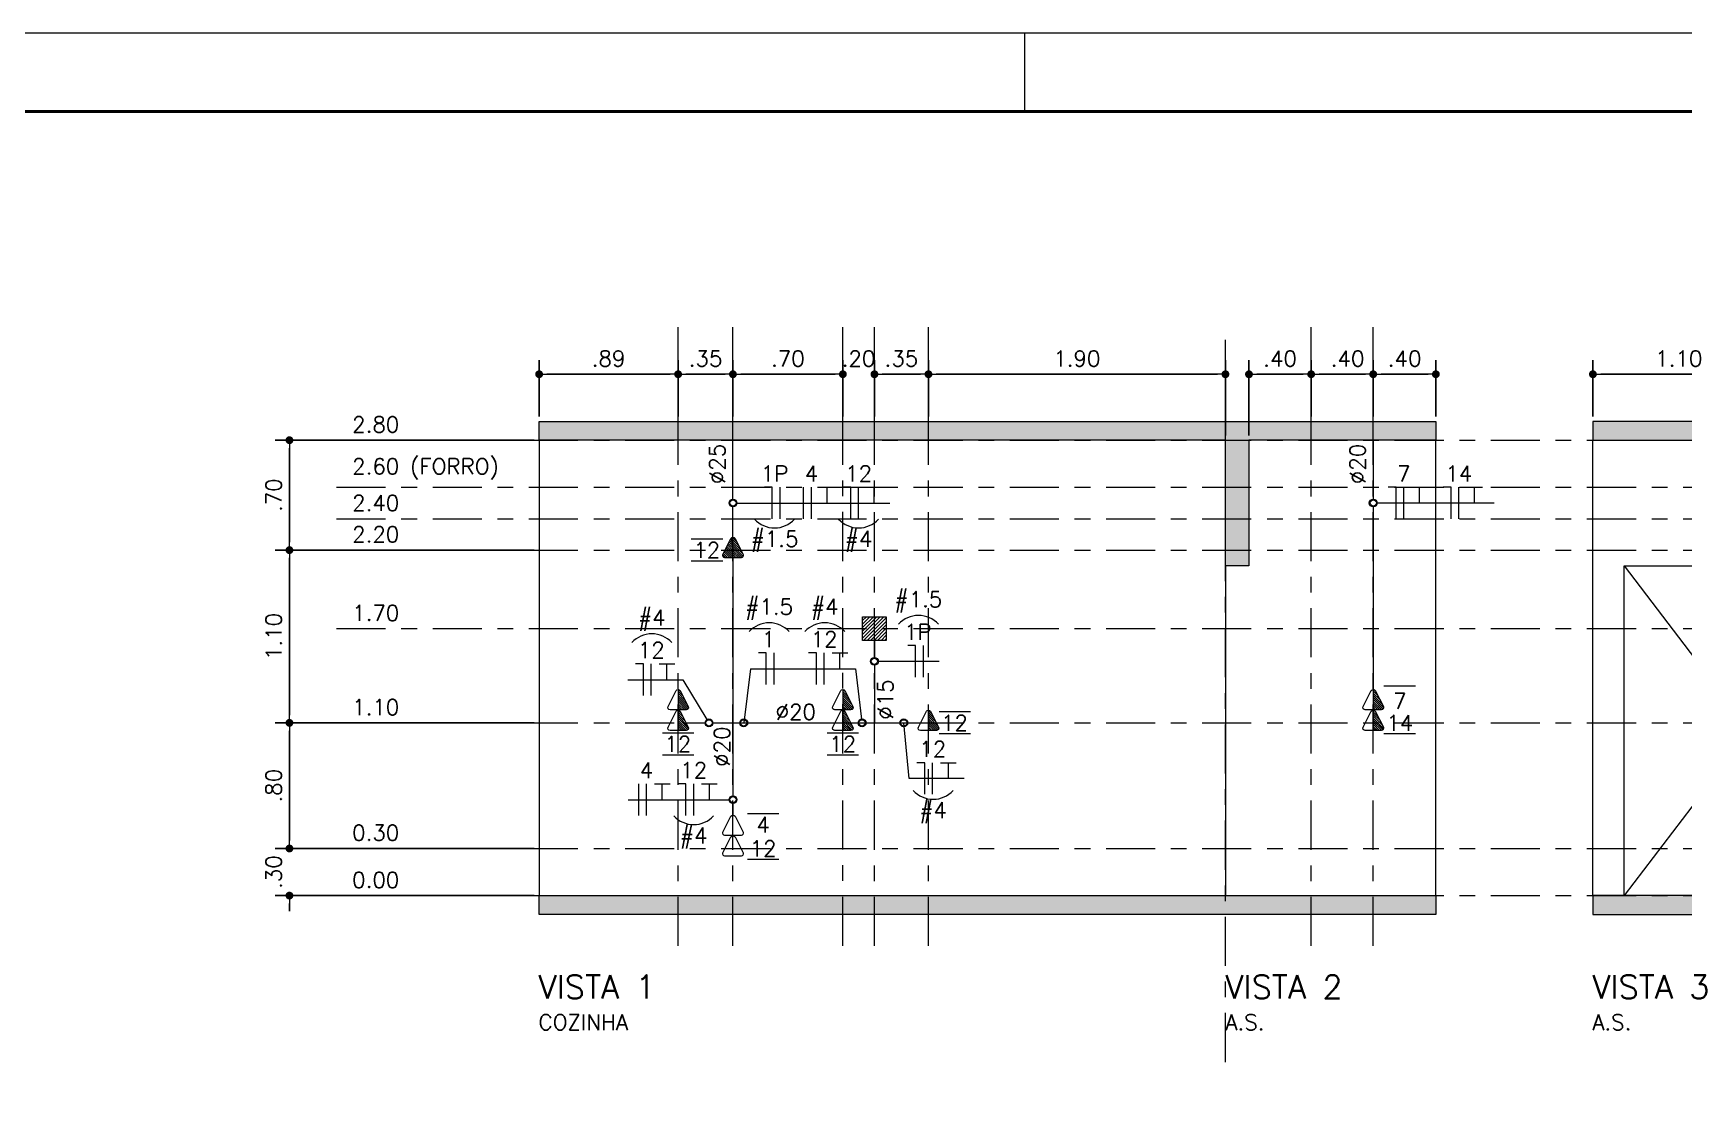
# Model space of a CAD drawing. Extents: x 0 to 175, y -16 to 63.
# Drawn here: x 60.71 to 71.22, y 22.98 to 29.7 of the extents above; entities that cross this region are included whole.
import ezdxf

# ---------------------------------------------------------------- set-up
doc = ezdxf.new("R2010")
doc.units = 0
doc.header["$LTSCALE"] = 0.5
doc.header["$MEASUREMENT"] = 0
doc.header["$PDMODE"] = 34
doc.header["$PDSIZE"] = 0.1
doc.linetypes.add('CENTER', pattern=[2, 1.25, -0.25, 0.25, -0.25])
doc.layers.get('0').update_dxf_attribs({"linetype": 'CONTINUOUS'})
doc.layers.get('DEFPOINTS').update_dxf_attribs({"linetype": 'CONTINUOUS'})
for name, color, linetype, lineweight in [('03', 3, 'CONTINUOUS', 20), ('COT01', 1, 'CONTINUOUS', 9), ('ELE01 - ELETROD', 40, 'CONTINUOUS', 20), ('ELE01 - LAMP', 50, 'CONTINUOUS', 20), ('ELE01 - TOM 127V', 130, 'CONTINUOUS', 15), ('ELE01 - TOM 127V TXT', 130, 'CONTINUOUS', 15), ('ELE01 - TOM 220V', 242, 'CONTINUOUS', 15), ('ELE01 - TOM 220V TXT', 242, 'CONTINUOUS', 15), ('ELE03 - CIRCUITOS', 2, 'CONTINUOUS', 5), ('ELE03 - FASE', 242, 'CONTINUOUS', 20), ('ELE03 - NEUTRO', 141, 'CONTINUOUS', 20), ('ELE03 - TERRA', 112, 'CONTINUOUS', 20), ('ELV01 - LAMP HATCH', 50, 'CONTINUOUS', 9), ('ELV01 - POR01', 20, 'CONTINUOUS', 9), ('ELV01 - TXT02', 2, 'CONTINUOUS', 20), ('ELV02 - PAR01', 170, 'CONTINUOUS', 20), ('Simbologia', 122, 'CONTINUOUS', 20), ('TXT02', 2, 'CONTINUOUS', 20), ('TXT05', 4, 'CONTINUOUS', 30)]:
    doc.layers.add(name, color=color, linetype=linetype, lineweight=lineweight)
doc.layers.add('ARQ - HATCH 01', color=172, linetype='CONTINUOUS', transparency=0.6)
doc.layers.add('ARQ - POR01 TRANSPARENTE', color=20, linetype='CONTINUOUS', lineweight=9, transparency=0.45)
doc.layers.add('EIXO REGUA 1', color=250, linetype='CENTER', lineweight=5, transparency=0.1)
doc.layers.add('MARGEM', color=1, linetype='CONTINUOUS')
doc.layers.add('TXV03', color=2, linetype='CONTINUOUS')
doc.styles.add('ROMANS', font='romans.shx')
doc.styles.get("Standard").update_dxf_attribs({"font": 'romans.shx'})
doc.dimstyles.new('STANDARD 50', dxfattribs={"dimscale": 0.5, "dimtxt": 0.2, "dimasz": 0.1, "dimexe": 0.18, "dimexo": 0.0625, "dimgap": 0.1, "dimtad": 1, "dimrnd": 0.005, "dimzin": 4, "dimdsep": 46, "dimtxsty": 'ROMANS', "dimblk": 'DOT', "dimcen": 0.1, "dimclrt": 3, "dimadec": 0, "dimazin": 0, "dimtfac": 1, "dimtix": 1, "dimtofl": 0, "dimtmove": 0, "dimatfit": 3, "dimldrblk": 'DOT', "dimfxl": 0, "dimtolj": 1, "dimtzin": 13, "dimarcsym": 0})

# ---------------------------------------------------------------- blocks, each defined once
blk = doc.blocks.new('_DOT')
at = {"color": 0, "linetype": 'ByBlock'}
blk.add_line((-0.5, 0), (-1, 0), dxfattribs=at)
at = {"color": 0, "linetype": 'ByBlock', "const_width": 0.5}
blk.add_lwpolyline([(-0.25, 0, 1), (0.25, 0, 1)], format="xyb", close=True, dxfattribs=at)
blk = doc.blocks.new('*D37')
at = {"layer": 'COT01', "color": 0, "lineweight": -2}
for p, q in [((63.904, 25.307), (62.255, 25.307)), ((62.345, 24.557), (62.345, 25.257)), ((63.904, 24.507), (62.255, 24.507))]:
    blk.add_line(p, q, dxfattribs=at)
at = {"layer": 'DEFPOINTS', "color": 0}
for p in [(62.345, 25.307), (63.935, 25.307), (63.935, 24.507)]:
    blk.add_point(p, dxfattribs=at)
at = {"layer": 'COT01', "color": 0, "lineweight": -2, "xscale": 0.05, "yscale": 0.05, "zscale": 0.05}
for p, rotation in [((62.345, 25.307), 90), ((62.345, 24.507), 270)]:
    blk.add_blockref('_DOT', p, dxfattribs=dict(at, rotation=rotation))
at = {"layer": 'COT01', "color": 3, "insert": (62.245, 24.907), "char_height": 0.1, "attachment_point": 5, "rotation": 90, "style": 'ROMANS'}
blk.add_mtext('\\A1;.80', dxfattribs=at)
blk = doc.blocks.new('*D38')
at = {"layer": 'COT01', "color": 0, "lineweight": -2}
for p, q in [((63.904, 26.407), (62.255, 26.407)), ((62.345, 25.357), (62.345, 26.357)), ((63.904, 25.307), (62.255, 25.307))]:
    blk.add_line(p, q, dxfattribs=at)
at = {"layer": 'DEFPOINTS', "color": 0}
for p in [(62.345, 26.407), (63.935, 26.407), (63.935, 25.307)]:
    blk.add_point(p, dxfattribs=at)
at = {"layer": 'COT01', "color": 0, "lineweight": -2, "xscale": 0.05, "yscale": 0.05, "zscale": 0.05}
for p, rotation in [((62.345, 26.407), 90), ((62.345, 25.307), 270)]:
    blk.add_blockref('_DOT', p, dxfattribs=dict(at, rotation=rotation))
at = {"layer": 'COT01', "color": 3, "insert": (62.245, 25.857), "char_height": 0.1, "attachment_point": 5, "rotation": 90, "style": 'ROMANS'}
blk.add_mtext('\\A1;1.10', dxfattribs=at)
blk = doc.blocks.new('*D39')
at = {"layer": 'COT01', "color": 0, "lineweight": -2}
for p, q in [((63.904, 27.107), (62.255, 27.107)), ((62.345, 26.457), (62.345, 27.057)), ((63.904, 26.407), (62.255, 26.407))]:
    blk.add_line(p, q, dxfattribs=at)
at = {"layer": 'DEFPOINTS', "color": 0}
for p in [(62.345, 27.107), (63.935, 27.107), (63.935, 26.407)]:
    blk.add_point(p, dxfattribs=at)
at = {"layer": 'COT01', "color": 0, "lineweight": -2, "xscale": 0.05, "yscale": 0.05, "zscale": 0.05}
for p, rotation in [((62.345, 27.107), 90), ((62.345, 26.407), 270)]:
    blk.add_blockref('_DOT', p, dxfattribs=dict(at, rotation=rotation))
at = {"layer": 'COT01', "color": 3, "insert": (62.245, 26.757), "char_height": 0.1, "attachment_point": 5, "rotation": 90, "style": 'ROMANS'}
blk.add_mtext('\\A1;.70', dxfattribs=at)
blk = doc.blocks.new('*D40')
at = {"layer": 'COT01', "color": 0, "lineweight": -2}
for p, q in [((62.345, 24.557), (62.345, 24.607)), ((63.904, 24.507), (62.255, 24.507)), ((63.904, 24.207), (62.255, 24.207)), ((62.345, 24.157), (62.345, 24.107))]:
    blk.add_line(p, q, dxfattribs=at)
at = {"layer": 'DEFPOINTS', "color": 0}
for p in [(63.935, 24.507), (62.345, 24.207), (63.935, 24.207)]:
    blk.add_point(p, dxfattribs=at)
at = {"layer": 'COT01', "color": 0, "lineweight": -2, "xscale": 0.05, "yscale": 0.05, "zscale": 0.05}
for p, rotation in [((62.345, 24.507), 270), ((62.345, 24.207), 90)]:
    blk.add_blockref('_DOT', p, dxfattribs=dict(at, rotation=rotation))
at = {"layer": 'COT01', "color": 3, "insert": (62.245, 24.357), "char_height": 0.1, "attachment_point": 5, "rotation": 90, "style": 'ROMANS'}
blk.add_mtext('\\A1;.30', dxfattribs=at)
blk = doc.blocks.new('*D41')
at = {"layer": 'COT01', "color": 0, "lineweight": -2}
for p, q in [((63.935, 27.258), (63.935, 27.617)), ((64.82, 27.258), (64.82, 27.617)), ((63.985, 27.527), (64.77, 27.527))]:
    blk.add_line(p, q, dxfattribs=at)
at = {"layer": 'DEFPOINTS', "color": 0}
for p in [(64.82, 27.527), (63.935, 27.227), (64.82, 27.227)]:
    blk.add_point(p, dxfattribs=at)
at = {"layer": 'COT01', "color": 0, "lineweight": -2, "xscale": 0.05, "yscale": 0.05, "zscale": 0.05, "rotation": 180}
blk.add_blockref('_DOT', (63.935, 27.527), dxfattribs=at)
at = {"layer": 'COT01', "color": 0, "lineweight": -2, "xscale": 0.05, "yscale": 0.05, "zscale": 0.05}
blk.add_blockref('_DOT', (64.82, 27.527), dxfattribs=at)
at = {"layer": 'COT01', "color": 3, "insert": (64.377, 27.627), "char_height": 0.1, "attachment_point": 5, "style": 'ROMANS'}
blk.add_mtext('\\A1;.89', dxfattribs=at)
blk = doc.blocks.new('*D42')
at = {"layer": 'COT01', "color": 0, "lineweight": -2}
for p, q in [((64.82, 27.258), (64.82, 27.617)), ((65.169, 27.258), (65.169, 27.617)), ((64.87, 27.527), (65.119, 27.527))]:
    blk.add_line(p, q, dxfattribs=at)
at = {"layer": 'DEFPOINTS', "color": 0}
for p in [(65.169, 27.527), (64.82, 27.227), (65.169, 27.227)]:
    blk.add_point(p, dxfattribs=at)
at = {"layer": 'COT01', "color": 0, "lineweight": -2, "xscale": 0.05, "yscale": 0.05, "zscale": 0.05, "rotation": 180}
blk.add_blockref('_DOT', (64.82, 27.527), dxfattribs=at)
at = {"layer": 'COT01', "color": 0, "lineweight": -2, "xscale": 0.05, "yscale": 0.05, "zscale": 0.05}
blk.add_blockref('_DOT', (65.169, 27.527), dxfattribs=at)
at = {"layer": 'COT01', "color": 3, "insert": (64.995, 27.627), "char_height": 0.1, "attachment_point": 5, "style": 'ROMANS'}
blk.add_mtext('\\A1;.35', dxfattribs=at)
blk = doc.blocks.new('*D43')
at = {"layer": 'COT01', "color": 0, "lineweight": -2}
for p, q in [((65.169, 27.258), (65.169, 27.617)), ((65.869, 27.258), (65.869, 27.617)), ((65.219, 27.527), (65.819, 27.527))]:
    blk.add_line(p, q, dxfattribs=at)
at = {"layer": 'DEFPOINTS', "color": 0}
for p in [(65.869, 27.527), (65.169, 27.227), (65.869, 27.227)]:
    blk.add_point(p, dxfattribs=at)
at = {"layer": 'COT01', "color": 0, "lineweight": -2, "xscale": 0.05, "yscale": 0.05, "zscale": 0.05, "rotation": 180}
blk.add_blockref('_DOT', (65.169, 27.527), dxfattribs=at)
at = {"layer": 'COT01', "color": 0, "lineweight": -2, "xscale": 0.05, "yscale": 0.05, "zscale": 0.05}
blk.add_blockref('_DOT', (65.869, 27.527), dxfattribs=at)
at = {"layer": 'COT01', "color": 3, "insert": (65.519, 27.627), "char_height": 0.1, "attachment_point": 5, "style": 'ROMANS'}
blk.add_mtext('\\A1;.70', dxfattribs=at)
blk = doc.blocks.new('*D44')
at = {"layer": 'COT01', "color": 0, "lineweight": -2}
for p, q in [((65.869, 27.258), (65.869, 27.617)), ((66.07, 27.258), (66.07, 27.617)), ((65.819, 27.527), (65.769, 27.527)), ((66.12, 27.527), (66.17, 27.527))]:
    blk.add_line(p, q, dxfattribs=at)
at = {"layer": 'DEFPOINTS', "color": 0}
for p in [(66.07, 27.527), (65.869, 27.227), (66.07, 27.227)]:
    blk.add_point(p, dxfattribs=at)
at = {"layer": 'COT01', "color": 0, "lineweight": -2, "xscale": 0.05, "yscale": 0.05, "zscale": 0.05}
blk.add_blockref('_DOT', (65.869, 27.527), dxfattribs=at)
at = {"layer": 'COT01', "color": 0, "lineweight": -2, "xscale": 0.05, "yscale": 0.05, "zscale": 0.05, "rotation": 180}
blk.add_blockref('_DOT', (66.07, 27.527), dxfattribs=at)
at = {"layer": 'COT01', "color": 3, "insert": (65.969, 27.627), "char_height": 0.1, "attachment_point": 5, "style": 'ROMANS'}
blk.add_mtext('\\A1;.20', dxfattribs=at)
blk = doc.blocks.new('*D45')
at = {"layer": 'COT01', "color": 0, "lineweight": -2}
for p, q in [((66.07, 27.258), (66.07, 27.617)), ((66.414, 27.258), (66.414, 27.617)), ((66.12, 27.527), (66.364, 27.527))]:
    blk.add_line(p, q, dxfattribs=at)
at = {"layer": 'DEFPOINTS', "color": 0}
for p in [(66.414, 27.527), (66.07, 27.227), (66.414, 27.227)]:
    blk.add_point(p, dxfattribs=at)
at = {"layer": 'COT01', "color": 0, "lineweight": -2, "xscale": 0.05, "yscale": 0.05, "zscale": 0.05, "rotation": 180}
blk.add_blockref('_DOT', (66.07, 27.527), dxfattribs=at)
at = {"layer": 'COT01', "color": 0, "lineweight": -2, "xscale": 0.05, "yscale": 0.05, "zscale": 0.05}
blk.add_blockref('_DOT', (66.414, 27.527), dxfattribs=at)
at = {"layer": 'COT01', "color": 3, "insert": (66.242, 27.627), "char_height": 0.1, "attachment_point": 5, "style": 'ROMANS'}
blk.add_mtext('\\A1;.35', dxfattribs=at)
blk = doc.blocks.new('*D46')
at = {"layer": 'COT01', "color": 0, "lineweight": -2}
for p, q in [((66.414, 27.258), (66.414, 27.617)), ((68.305, 27.138), (68.305, 27.617)), ((66.464, 27.527), (68.255, 27.527))]:
    blk.add_line(p, q, dxfattribs=at)
at = {"layer": 'DEFPOINTS', "color": 0}
for p in [(68.305, 27.527), (66.414, 27.227), (68.305, 27.107)]:
    blk.add_point(p, dxfattribs=at)
at = {"layer": 'COT01', "color": 0, "lineweight": -2, "xscale": 0.05, "yscale": 0.05, "zscale": 0.05, "rotation": 180}
blk.add_blockref('_DOT', (66.414, 27.527), dxfattribs=at)
at = {"layer": 'COT01', "color": 0, "lineweight": -2, "xscale": 0.05, "yscale": 0.05, "zscale": 0.05}
blk.add_blockref('_DOT', (68.305, 27.527), dxfattribs=at)
at = {"layer": 'COT01', "color": 3, "insert": (67.359, 27.627), "char_height": 0.1, "attachment_point": 5, "style": 'ROMANS'}
blk.add_mtext('\\A1;1.90', dxfattribs=at)
blk = doc.blocks.new('*D47')
at = {"layer": 'COT01', "color": 0, "lineweight": -2}
for p, q in [((68.455, 27.138), (68.455, 27.617)), ((68.851, 27.258), (68.851, 27.617)), ((68.505, 27.527), (68.801, 27.527))]:
    blk.add_line(p, q, dxfattribs=at)
at = {"layer": 'DEFPOINTS', "color": 0}
for p in [(68.851, 27.527), (68.851, 27.227), (68.455, 27.107)]:
    blk.add_point(p, dxfattribs=at)
at = {"layer": 'COT01', "color": 0, "lineweight": -2, "xscale": 0.05, "yscale": 0.05, "zscale": 0.05, "rotation": 180}
blk.add_blockref('_DOT', (68.455, 27.527), dxfattribs=at)
at = {"layer": 'COT01', "color": 0, "lineweight": -2, "xscale": 0.05, "yscale": 0.05, "zscale": 0.05}
blk.add_blockref('_DOT', (68.851, 27.527), dxfattribs=at)
at = {"layer": 'COT01', "color": 3, "insert": (68.653, 27.627), "char_height": 0.1, "attachment_point": 5, "style": 'ROMANS'}
blk.add_mtext('\\A1;.40', dxfattribs=at)
blk = doc.blocks.new('*D48')
at = {"layer": 'COT01', "color": 0, "lineweight": -2}
for p, q in [((68.851, 27.258), (68.851, 27.617)), ((69.246, 27.258), (69.246, 27.617)), ((68.901, 27.527), (69.196, 27.527))]:
    blk.add_line(p, q, dxfattribs=at)
at = {"layer": 'DEFPOINTS', "color": 0}
for p in [(69.246, 27.527), (68.851, 27.227), (69.246, 27.227)]:
    blk.add_point(p, dxfattribs=at)
at = {"layer": 'COT01', "color": 0, "lineweight": -2, "xscale": 0.05, "yscale": 0.05, "zscale": 0.05, "rotation": 180}
blk.add_blockref('_DOT', (68.851, 27.527), dxfattribs=at)
at = {"layer": 'COT01', "color": 0, "lineweight": -2, "xscale": 0.05, "yscale": 0.05, "zscale": 0.05}
blk.add_blockref('_DOT', (69.246, 27.527), dxfattribs=at)
at = {"layer": 'COT01', "color": 3, "insert": (69.083, 27.627), "char_height": 0.1, "attachment_point": 5, "style": 'ROMANS'}
blk.add_mtext('\\A1;.40', dxfattribs=at)
blk = doc.blocks.new('*D49')
at = {"layer": 'COT01', "color": 0, "lineweight": -2}
for p, q in [((69.246, 27.258), (69.246, 27.617)), ((69.645, 27.258), (69.645, 27.617)), ((69.296, 27.527), (69.595, 27.527))]:
    blk.add_line(p, q, dxfattribs=at)
at = {"layer": 'DEFPOINTS', "color": 0}
for p in [(69.645, 27.527), (69.246, 27.227), (69.645, 27.227)]:
    blk.add_point(p, dxfattribs=at)
at = {"layer": 'COT01', "color": 0, "lineweight": -2, "xscale": 0.05, "yscale": 0.05, "zscale": 0.05, "rotation": 180}
blk.add_blockref('_DOT', (69.246, 27.527), dxfattribs=at)
at = {"layer": 'COT01', "color": 0, "lineweight": -2, "xscale": 0.05, "yscale": 0.05, "zscale": 0.05}
blk.add_blockref('_DOT', (69.645, 27.527), dxfattribs=at)
at = {"layer": 'COT01', "color": 3, "insert": (69.446, 27.627), "char_height": 0.1, "attachment_point": 5, "style": 'ROMANS'}
blk.add_mtext('\\A1;.40', dxfattribs=at)
blk = doc.blocks.new('*D51')
at = {"layer": 'COT01', "color": 0, "lineweight": -2}
for p, q in [((70.645, 27.258), (70.645, 27.617)), ((71.74, 27.258), (71.74, 27.617)), ((70.695, 27.527), (71.69, 27.527))]:
    blk.add_line(p, q, dxfattribs=at)
at = {"layer": 'DEFPOINTS', "color": 0}
for p in [(71.74, 27.527), (70.645, 27.227), (71.74, 27.227)]:
    blk.add_point(p, dxfattribs=at)
at = {"layer": 'COT01', "color": 0, "lineweight": -2, "xscale": 0.05, "yscale": 0.05, "zscale": 0.05, "rotation": 180}
blk.add_blockref('_DOT', (70.645, 27.527), dxfattribs=at)
at = {"layer": 'COT01', "color": 0, "lineweight": -2, "xscale": 0.05, "yscale": 0.05, "zscale": 0.05}
blk.add_blockref('_DOT', (71.74, 27.527), dxfattribs=at)
at = {"layer": 'COT01', "color": 3, "insert": (71.192, 27.627), "char_height": 0.1, "attachment_point": 5, "style": 'ROMANS'}
blk.add_mtext('\\A1;1.10', dxfattribs=at)
blk = doc.blocks.new('Fio-TERRA')
at = {"layer": 'ELE03 - TERRA'}
for p, q in [((-0.1, 0.2), (0.1, 0.2)), ((0, 0), (0, 0.2))]:
    blk.add_line(p, q, dxfattribs=at)
blk = doc.blocks.new('Fio-FASE')
at = {"layer": 'ELE03 - FASE'}
blk.add_line((0, -0.2), (0, 0.2), dxfattribs=at)
blk = doc.blocks.new('Fio-NEUTRO')
at = {"layer": 'ELE03 - NEUTRO'}
for p, q in [((0, 0.2), (0.1, 0.2)), ((0, -0.2), (0, 0.2))]:
    blk.add_line(p, q, dxfattribs=at)
blk = doc.blocks.new('*U182')
at = {"lineweight": 9}
h = blk.add_hatch(dxfattribs=at)
h.set_pattern_fill('ANSI31', color=256, scale=0.075, angle=-90)
h.paths.add_polyline_path([(0, -0.232, -0.284079), (-0.013, -0.224), (-0.064, -0.123, -0.557537), (-0.051, -0.101), (0, -0.101)])
h = blk.add_hatch(dxfattribs=at)
h.set_pattern_fill('ANSI31', color=256, scale=0.075, angle=-90)
h.paths.add_polyline_path([(0, -0.232, 0.284079), (0.013, -0.224), (0.064, -0.123, 0.557537), (0.051, -0.101), (0, -0.101)])
blk.add_lwpolyline([(0.064, -0.123), (0.013, -0.224, -0.618034), (-0.013, -0.224), (-0.064, -0.123, -0.557537), (-0.051, -0.101), (0.051, -0.101, -0.557537)], format="xyb", close=True)
blk = doc.blocks.new('*U183')
at = {"lineweight": 9}
h = blk.add_hatch(dxfattribs=at)
h.set_pattern_fill('ANSI31', color=256, scale=0.075, angle=-90)
h.paths.add_polyline_path([(0, -0.232, -0.284079), (-0.013, -0.224), (-0.064, -0.123, -0.557537), (-0.051, -0.101), (0, -0.101)])
blk.add_line((0, -0.232), (0, -0.101))
blk.add_lwpolyline([(0.064, -0.123), (0.013, -0.224, -0.618034), (-0.013, -0.224), (-0.064, -0.123, -0.557537), (-0.051, -0.101), (0.051, -0.101, -0.557537)], format="xyb", close=True)
blk = doc.blocks.new('*U184')
blk.add_lwpolyline([(0.064, -0.123), (0.013, -0.224, -0.618034), (-0.013, -0.224), (-0.064, -0.123, -0.557537), (-0.051, -0.101), (0.051, -0.101, -0.557537)], format="xyb", close=True)
blk = doc.blocks.new('MAR-A1')
at = {"layer": 'MARGEM', "color": 2, "lineweight": 20}
blk.add_line((-49.05, 58.4), (-49.05, 57.4), dxfattribs=at)
blk.add_lwpolyline([(-83.1, 58.4), (-83.1, -1), (1, -1), (1, 58.4)], close=True, dxfattribs=at)
at = {"layer": 'MARGEM', "color": 6, "lineweight": 50}
blk.add_lwpolyline([(-80.6, 0), (0, 0), (0, 57.4), (-80.6, 57.4)], close=True, dxfattribs=at)

msp = doc.modelspace()

# ---------------------------------------------------------------- hatches: boundary and pattern name
at = {"layer": 'ARQ - HATCH 01'}
h = msp.add_hatch(color=3, dxfattribs=at)
h.dxf.hatch_style = 1
h.paths.add_polyline_path([(68.3048, 27.107), (63.9348, 27.107), (63.9348, 27.227), (69.6448, 27.227), (69.6448, 27.107), (68.4548, 27.107), (68.4548, 26.307), (68.3048, 26.307)])
h = msp.add_hatch(color=3, dxfattribs=at)
h.dxf.hatch_style = 1
h.paths.add_polyline_path([(71.9848, 27.107), (76.3548, 27.107), (76.3548, 27.227), (70.6448, 27.227), (70.6448, 27.107), (71.8348, 27.107), (71.8348, 26.307), (71.9848, 26.307)])
h = msp.add_hatch(color=3, dxfattribs=at)
h.dxf.hatch_style = 1
h.paths.add_polyline_path([(63.9348, 24.207), (69.6448, 24.207), (69.6448, 24.087), (63.9348, 24.087)])
h = msp.add_hatch(color=3, dxfattribs=at)
h.dxf.hatch_style = 1
h.paths.add_polyline_path([(76.3548, 24.207), (70.6448, 24.207), (70.6448, 24.087), (76.3548, 24.087)])
at = {"layer": 'ELV01 - LAMP HATCH'}
h = msp.add_hatch(dxfattribs=at)
h.set_pattern_fill('ANSI31', color=256, scale=0.125)
h.set_pattern_definition([(45, (7.424755, -19.530641), (-0.0110485435, 0.0110485435), [])])
h.paths.add_polyline_path([(66.1448, 25.832), (65.9948, 25.832), (65.9948, 25.982), (66.1448, 25.982)])

# ---------------------------------------------------------------- linework, layer by layer
at = {"layer": '03'}
for points in [[(68.3048, 27.107), (63.9348, 27.107), (63.9348, 27.227), (69.6448, 27.227), (69.6448, 27.107), (68.4548, 27.107), (68.4548, 26.307), (68.3048, 26.307)], [(71.9848, 27.107), (76.3548, 27.107), (76.3548, 27.227), (70.6448, 27.227), (70.6448, 27.107), (71.8348, 27.107), (71.8348, 26.307), (71.9848, 26.307)], [(63.9348, 24.207), (69.6448, 24.207), (69.6448, 24.087), (63.9348, 24.087)], [(76.3548, 24.207), (70.6448, 24.207), (70.6448, 24.087), (76.3548, 24.087)]]:
    msp.add_lwpolyline(points, close=True, dxfattribs=at)
at = {"layer": 'ARQ - POR01 TRANSPARENTE'}
msp.add_lwpolyline([(70.8448, 26.307), (71.6448, 25.257), (70.8448, 24.207)], dxfattribs=at)
at = {"layer": 'EIXO REGUA 1', "ltscale": 0.5}
for p, q in [((64.8198, 23.887), (64.8198, 27.827)), ((65.1692, 23.887), (65.1692, 27.827)), ((65.8689, 23.8876), (65.8689, 27.8276)), ((66.0698, 23.887), (66.0698, 27.827)), ((66.4136, 23.887), (66.4136, 27.827)), ((68.3048, 23.147), (68.3048, 27.817)), ((68.8507, 23.8869), (68.8507, 27.8269)), ((69.2463, 23.8869), (69.2463, 27.8269)), ((62.6448, 26.807), (89.8348, 26.807)), ((62.6448, 26.607), (82.7627, 26.607)), ((62.6448, 25.907), (89.8348, 25.907)), ((62.6448, 24.207), (89.8348, 24.207))]:
    msp.add_line(p, q, dxfattribs=at)
at = {"layer": 'EIXO REGUA 1', "color": 1, "ltscale": 0.5}
for p, q in [((62.6448, 27.107), (89.8348, 27.107)), ((62.6448, 26.407), (89.8348, 26.407)), ((62.6448, 25.307), (89.8348, 25.307)), ((62.6448, 24.507), (89.8348, 24.507))]:
    msp.add_line(p, q, dxfattribs=at)
at = {"layer": 'ELE01 - ELETROD'}
for points in [[(65.1692, 26.732), (65.1692, 27.107)], [(69.2463, 27.107), (69.2463, 26.732)], [(65.1692, 26.489), (65.1692, 26.682)], [(69.2463, 26.682), (69.2463, 25.5204)], [(65.1692, 26.3575), (65.1692, 24.8428)], [(66.0698, 25.832), (66.0698, 25.7238)], [(66.0698, 25.6738), (66.0698, 25.307)], [(64.8741, 25.307), (64.9916, 25.307)], [(65.0416, 25.307), (65.2128, 25.307)], [(65.2628, 25.307), (65.8188, 25.307)], [(65.9186, 25.307), (65.9664, 25.307)], [(66.0164, 25.307), (66.3634, 25.307)], [(65.1692, 24.7928), (65.1692, 24.7204)]]:
    msp.add_lwpolyline(points, dxfattribs=at)
at = {"layer": 'ELE01 - LAMP'}
msp.add_lwpolyline([(66.1448, 25.832), (65.9948, 25.832), (65.9948, 25.982), (66.1448, 25.982)], close=True, dxfattribs=at)
at = {"layer": 'ELE01 - TOM 127V TXT'}
for points in [[(65.1037, 26.477), (64.9037, 26.477)], [(65.1037, 26.337), (64.9037, 26.337)], [(69.5144, 25.541), (69.3144, 25.541)], [(66.6815, 25.377), (66.4815, 25.377)], [(64.9198, 25.242), (64.7198, 25.242)], [(65.9689, 25.242), (65.7689, 25.242)], [(66.6815, 25.237), (66.4815, 25.237)], [(69.5144, 25.237), (69.3144, 25.237)], [(64.9198, 25.102), (64.7198, 25.102)], [(65.9689, 25.102), (65.7689, 25.102)], [(65.4623, 24.437), (65.2623, 24.437)]]:
    msp.add_lwpolyline(points, dxfattribs=at)
at = {"layer": 'ELE01 - TOM 220V TXT'}
msp.add_lwpolyline([(65.4623, 24.7284), (65.2623, 24.7284)], dxfattribs=at)
at = {"layer": 'ELE03 - CIRCUITOS'}
msp.add_line((70.0164, 26.707), (69.2713, 26.707), dxfattribs=at)
for points in [[(65.1942, 26.707), (66.1686, 26.707)], [(65.2815, 25.652), (65.2378, 25.307)], [(65.2815, 25.652), (65.9502, 25.652)], [(65.9502, 25.652), (65.9866, 25.3315)], [(66.2466, 25.6988), (66.0948, 25.6988)], [(66.4817, 25.6988), (66.2466, 25.6988)], [(64.499, 25.582), (64.849, 25.582)], [(64.849, 25.582), (65.0035, 25.3282)], [(66.2907, 24.9525), (66.2569, 25.307)], [(66.6407, 24.9525), (66.2907, 24.9525)], [(64.5015, 24.8178), (65.1442, 24.8178)]]:
    msp.add_lwpolyline(points, dxfattribs=at)
for centre, radius in [((65.1692, 26.707), 0.025), ((65.1692, 26.707), 0.02), ((69.2463, 26.707), 0.025), ((69.2463, 26.707), 0.02), ((66.0698, 25.6988), 0.025), ((66.0698, 25.6988), 0.02), ((65.0166, 25.307), 0.025), ((65.0166, 25.307), 0.02), ((65.2378, 25.307), 0.025), ((65.2378, 25.307), 0.02), ((65.9914, 25.307), 0.025), ((65.9914, 25.307), 0.02), ((66.2569, 25.307), 0.025), ((66.2569, 25.307), 0.02), ((65.1692, 24.8178), 0.025), ((65.1692, 24.8178), 0.02)]:
    msp.add_circle(centre, radius, dxfattribs=at)
at = {"layer": 'ELV01 - POR01'}
msp.add_lwpolyline([(71.6448, 24.207), (70.8448, 24.207), (70.8448, 26.307), (71.6448, 26.307)], close=True, dxfattribs=at)
at = {"layer": 'ELV02 - PAR01'}
for points in [[(68.3048, 27.107), (63.9348, 27.107), (63.9348, 24.207), (69.6448, 24.207), (69.6448, 27.107), (68.4548, 27.107)], [(71.9848, 27.107), (76.3548, 27.107), (76.3548, 24.207), (70.6448, 24.207), (70.6448, 27.107), (71.8348, 27.107)], [(68.3048, 26.307), (68.3048, 24.207)]]:
    msp.add_lwpolyline(points, dxfattribs=at)
at = {"layer": 'Simbologia'}
for centre, start, end in [((65.4341, 26.7197), 222.17105, 317.82895), ((65.9692, 26.7197), 222.17105, 317.82895), ((66.3502, 25.8199), 42.17105, 137.82895), ((64.6526, 25.7031), 42.17105, 137.82895), ((65.3999, 25.7731), 42.17105, 137.82895), ((65.7538, 25.7731), 42.17105, 137.82895), ((66.4443, 24.9917), 222.17105, 317.82895), ((64.9192, 24.8305), 222.17105, 317.82895)]:
    msp.add_arc(centre, 0.1713, start, end, dxfattribs=at)

# ---------------------------------------------------------------- block references
at = {"layer": 'COT01', "xscale": 0.5, "yscale": 0.5, "zscale": 0.5}
msp.add_blockref('MAR-A1', (91.55, 0.5), dxfattribs=at)
at = {"layer": 'ELE01 - TOM 127V', "rotation": 180}
for name, p in [('*U182', (65.1694, 26.2567)), ('*U183', (64.82, 25.2881)), ('*U183', (65.869, 25.2881)), ('*U183', (69.2465, 25.2881)), ('*U183', (64.82, 25.1567)), ('*U183', (65.869, 25.1567)), ('*U183', (66.4136, 25.1567)), ('*U183', (69.2465, 25.1567)), ('*U184', (65.1694, 24.3567))]:
    msp.add_blockref(name, p, dxfattribs=at)
at = {"layer": 'ELE01 - TOM 220V', "rotation": 180}
msp.add_blockref('*U184', (65.1694, 24.4881), dxfattribs=at)
at = {"layer": 'ELE03 - FASE', "xscale": -0.4999999999999999, "yscale": 0.5, "zscale": 0.5}
for p, rotation in [((65.4692, 26.707), 359.9999999999997), ((65.6192, 26.707), 359.9999999999828), ((65.6692, 26.707), 359.9999999999828), ((66.3817, 25.6988), 359.9999999999997), ((64.649, 25.582), 359.9999999999999), ((65.4315, 25.652), 359.9999999999997), ((65.7502, 25.652), 359.9999999999999), ((64.5692, 24.8178), 359.9999999999828), ((64.6192, 24.8178), 359.9999999999828)]:
    msp.add_blockref('Fio-FASE', p, dxfattribs=dict(at, rotation=rotation))
at = {"layer": 'ELE03 - FASE'}
for p, xscale, yscale, zscale in [((65.9692, 26.707), -0.5, 0.5, 0.5), ((69.4414, 26.707), -0.4999999999999999, 0.4999999999999999, 0.4999999999999999), ((69.7914, 26.707), -0.4999999999999999, 0.4999999999999999, 0.4999999999999999), ((66.4407, 24.9525), -0.4999999999999999, 0.4999999999999999, 0.4999999999999999), ((64.9192, 24.8178), -0.5, 0.5, 0.5)]:
    msp.add_blockref('Fio-FASE', p, dxfattribs=dict(at, xscale=xscale, yscale=yscale, zscale=zscale))
at = {"layer": 'ELE03 - NEUTRO', "xscale": -0.4999999999999999, "yscale": 0.5, "zscale": 0.5}
for p, rotation in [((65.4192, 26.707), 359.9999999999997), ((66.3317, 25.6988), 359.9999999999997), ((64.599, 25.582), 359.9999999999999), ((65.3815, 25.652), 359.9999999999997), ((65.7002, 25.652), 359.9999999999999)]:
    msp.add_blockref('Fio-NEUTRO', p, dxfattribs=dict(at, rotation=rotation))
at = {"layer": 'ELE03 - NEUTRO'}
for p, xscale, yscale, zscale in [((65.9192, 26.707), -0.5, 0.5, 0.5), ((69.3914, 26.707), -0.4999999999999999, 0.4999999999999999, 0.4999999999999999), ((69.7414, 26.707), -0.4999999999999999, 0.4999999999999999, 0.4999999999999999), ((66.3907, 24.9525), -0.4999999999999999, 0.4999999999999999, 0.4999999999999999), ((64.8692, 24.8178), -0.5, 0.5, 0.5)]:
    msp.add_blockref('Fio-NEUTRO', p, dxfattribs=dict(at, xscale=xscale, yscale=yscale, zscale=zscale))
at = {"layer": 'ELE03 - TERRA'}
for p, xscale, yscale, zscale in [((65.7692, 26.707), 0.4999999999999999, 0.4999999999999999, 0.4999999999999999), ((66.0692, 26.707), 0.5, 0.5, 0.5), ((69.5414, 26.707), 0.5, 0.5, 0.5), ((69.8914, 26.707), 0.5, 0.5, 0.5), ((64.749, 25.582), 0.5, 0.5, 0.5), ((65.8502, 25.652), 0.5, 0.5, 0.5), ((66.5407, 24.9525), 0.5, 0.5, 0.5), ((64.7192, 24.8178), 0.4999999999999999, 0.4999999999999999, 0.4999999999999999), ((65.0192, 24.8178), 0.5, 0.5, 0.5)]:
    msp.add_blockref('Fio-TERRA', p, dxfattribs=dict(at, xscale=xscale, yscale=yscale, zscale=zscale))

# ---------------------------------------------------------------- texts
at = {"layer": 'ELE01 - TOM 127V TXT', "char_height": 0.1, "attachment_point": 5}
for s, insert in [('12', (65.0024, 26.407)), ('7', (69.4157, 25.447)), ('12', (66.5802, 25.307)), ('14', (69.4157, 25.307)), ('12', (64.8185, 25.172)), ('12', (65.8676, 25.172)), ('12', (65.361, 24.507))]:
    msp.add_mtext_dynamic_manual_height_columns(s, width=0.048591, gutter_width=12.5, heights=[0], dxfattribs=dict(at, insert=insert))
at = {"layer": 'ELE01 - TOM 220V TXT', "insert": (65.361, 24.6584), "char_height": 0.1, "attachment_point": 5}
msp.add_mtext_dynamic_manual_height_columns('4', width=0.048591, gutter_width=12.5, heights=[0], dxfattribs=at)
at = {"layer": 'ELV01 - TXT02', "char_height": 0.1, "attachment_point": 7, "style": 'ROMANS'}
for s, heights, insert in [('2.80', [0.1], (62.7448, 27.157)), ('2.60 (FORRO) ', [0], (62.7448, 26.857)), ('2.40', [0], (62.7448, 26.657)), ('2.20', [0], (62.7448, 26.457)), ('1.70', [0], (62.7448, 25.957)), ('1.10', [0], (62.7448, 25.357)), ('0.30', [0], (62.7448, 24.557)), ('0.00', [0], (62.7448, 24.257))]:
    msp.add_mtext_dynamic_manual_height_columns(s, width=1.036598, gutter_width=0.75, heights=heights, dxfattribs=dict(at, insert=insert))
at = {"layer": 'Simbologia', "char_height": 0.1, "rotation": 90, "style": 'ROMANS'}
for s, insert, attachment_point in [('%%C25', (65.0192, 26.827), 1), ('%%C20', (69.0963, 26.827), 1), ('%%C15', (66.1898, 25.327), 7), ('%%C20', (65.0492, 25.027), 1)]:
    msp.add_mtext_dynamic_manual_height_columns(s, width=0.270792, gutter_width=0.5, heights=[0], dxfattribs=dict(at, insert=insert, attachment_point=attachment_point))
at = {"layer": 'Simbologia', "char_height": 0.1, "style": 'ROMANS'}
for s, width, gutter_width, insert, attachment_point in [('#1.5', 0.214896, 12.5, (65.4341, 26.4623), 5), ('#4', 0.214896, 12.5, (65.9692, 26.4623), 5), ('#1.5', 0.214896, 12.5, (65.3999, 26.0304), 5), ('#4', 0.214896, 12.5, (65.7538, 26.0304), 5), ('#1.5', 0.214896, 12.5, (66.3502, 26.0773), 5), ('#4', 0.214896, 12.5, (64.6526, 25.9605), 5), ('%%C20', 0.270792, 0.5, (65.4408, 25.427), 1), ('#4', 0.214896, 12.5, (66.4443, 24.7344), 5), ('#4', 0.214896, 12.5, (64.9192, 24.5731), 5)]:
    msp.add_mtext_dynamic_manual_height_columns(s, width=width, gutter_width=gutter_width, heights=[0], dxfattribs=dict(at, insert=insert, attachment_point=attachment_point))
at = {"layer": 'TXT02', "style": 'ROMANS'}
for s, p in [('COZINHA', (63.9313, 23.3508)), ('A.S.', (68.3048, 23.3508)), ('A.S.', (70.6413, 23.3508))]:
    msp.add_text(s, height=0.1, dxfattribs=at).set_placement(p)
at = {"layer": 'TXT05', "style": 'ROMANS'}
for s, p in [('VISTA 1', (63.9313, 23.5508)), ('VISTA 2', (68.3048, 23.5508)), ('VISTA 3', (70.6413, 23.5508))]:
    msp.add_text(s, height=0.15, dxfattribs=at).set_placement(p)
at = {"layer": 'TXV03', "char_height": 0.1, "attachment_point": 5}
for s, insert in [('1P', (65.4341, 26.8948)), ('4', (65.6692, 26.8948)), ('12', (65.9692, 26.8948)), ('7', (69.4414, 26.8948)), ('14', (69.7914, 26.8948)), ('1', (65.3963, 25.8398)), ('12', (65.7502, 25.8398)), ('1P', (66.3466, 25.8866)), ('12', (64.649, 25.7699)), ('12', (66.4407, 25.1404)), ('4', (64.6192, 25.0057)), ('12', (64.9192, 25.0057))]:
    msp.add_mtext_dynamic_manual_height_columns(s, width=0.214896, gutter_width=12.5, heights=[0], dxfattribs=dict(at, insert=insert))

# ---------------------------------------------------------------- dimensions: what is measured, and where the dimension line sits
at = {"layer": 'COT01'}
for base, p1, p2, picture, middle in [((64.81982, 27.52696), (63.93478, 27.22696), (64.81982, 27.22696), '*D41', (64.3773, 27.62696)), ((65.1692, 27.527), (64.8198, 27.227), (65.1692, 27.227), '*D42', (64.9945, 27.627)), ((65.8689, 27.527), (65.1692, 27.227), (65.8689, 27.227), '*D43', (65.519, 27.627)), ((66.0698, 27.527), (65.8689, 27.227), (66.0698, 27.227), '*D44', (65.9693, 27.627)), ((66.4136, 27.527), (66.0698, 27.227), (66.4136, 27.227), '*D45', (66.2417, 27.627)), ((68.8507, 27.527), (68.4548, 27.107), (68.8507, 27.227), '*D47', (68.6527, 27.627)), ((69.6448, 27.527), (69.2463, 27.227), (69.6448, 27.227), '*D49', (69.4456, 27.627)), ((71.7397818244, 27.5269621907), (70.6447818244, 27.2269621907), (71.7397818244, 27.2269621907), '*D51', (71.1922818244, 27.6269621907))]:
    dim = msp.add_linear_dim(base=base, p1=p1, p2=p2, dimstyle='STANDARD 50', dxfattribs=at)
    dim.commit()
    dim.dimension.update_dxf_attribs({"geometry": picture, "text_midpoint": middle})
dim = msp.add_linear_dim(base=(68.3048, 27.527), p1=(66.4136, 27.227), p2=(68.3048, 27.107), dimstyle='STANDARD 50', override={"dimrnd": 0.05}, dxfattribs=at)
dim.commit()
dim.dimension.update_dxf_attribs({"geometry": '*D46', "text_midpoint": (67.3592, 27.627)})
dim = msp.add_linear_dim(base=(69.2463, 27.527), p1=(68.8507, 27.227), p2=(69.2463, 27.227), dimstyle='STANDARD 50', dxfattribs=at)
dim.commit()
dim.dimension.update_dxf_attribs({"geometry": '*D48', "text_midpoint": (69.0835, 27.527), "dimtype": 160})
for base, p1, p2, picture, middle in [((62.3452, 27.107), (63.9348, 26.407), (63.9348, 27.107), '*D39', (62.2452, 26.757)), ((62.3452, 26.407), (63.9348, 25.307), (63.9348, 26.407), '*D38', (62.2452, 25.857)), ((62.3452, 25.307), (63.9348, 24.507), (63.9348, 25.307), '*D37', (62.2452, 24.907))]:
    dim = msp.add_linear_dim(base=base, p1=p1, p2=p2, angle=90, dimstyle='STANDARD 50', dxfattribs=at)
    dim.commit()
    dim.dimension.update_dxf_attribs({"geometry": picture, "text_midpoint": middle})
dim = msp.add_linear_dim(base=(62.3452, 24.207), p1=(63.9348, 24.507), p2=(63.9348, 24.207), angle=90, dimstyle='STANDARD 50', override={"dimtmove": 1}, dxfattribs=at)
dim.commit()
dim.dimension.update_dxf_attribs({"geometry": '*D40', "text_midpoint": (62.2452, 24.357)})

doc.saveas('drawing.dxf')
